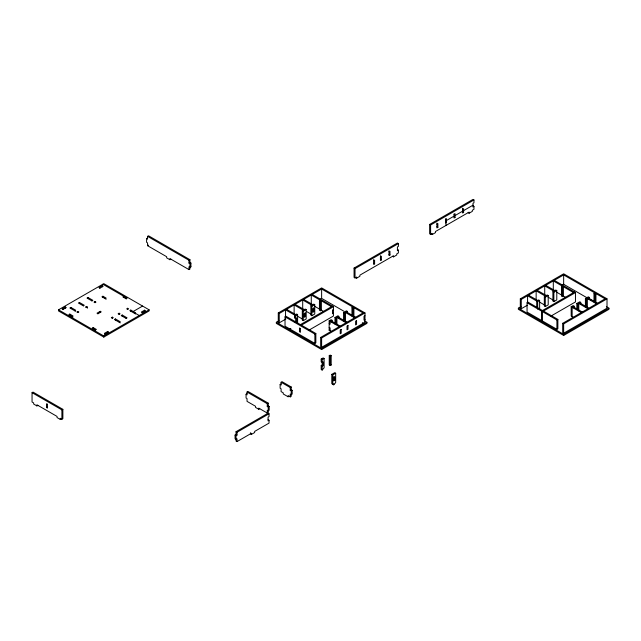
<?xml version="1.0" encoding="UTF-8"?>
<svg xmlns="http://www.w3.org/2000/svg" width="641" height="641" viewBox="0 0 641 641"><rect width="100%" height="100%" fill="white"/><g stroke="black" fill="none" stroke-linecap="round" stroke-linejoin="round"><path stroke-width="0.96" d="M321.197 365.586L321.189 369.504L322.167 370.065L324.106 367.822L324.106 358.487L323.136 357.926L321.189 359.048L321.197 361.845L322.167 362.405L323.136 361.845L323.136 365.578L322.167 366.139L321.197 365.586L322.167 365.025L323.136 365.578M329.154 330.315L329.154 320.837L331.093 319.715L332.062 320.276L332.062 322.143M147.558 236.353L148.528 235.792L189.944 259.701L189.944 262.506L188.975 263.066L188.975 260.262L147.558 236.353L147.558 239.157L146.589 238.596L146.589 242.33L147.558 242.891L147.558 245.695L166.652 256.712L166.652 257.834L169.889 259.701L170.859 259.14M146.589 238.596L147.558 238.035M147.558 245.695L148.528 245.134M58.507 309.819L103.802 283.667L149.105 309.819L149.105 310.941L103.802 337.094L58.507 310.941L58.507 309.819L103.802 335.972L149.105 309.819M62.874 309.539L66.271 307.576L65.302 307.015L62.065 308.882L63.034 309.443M99.756 288.242L103.153 286.279L102.183 285.718L98.954 287.585L99.924 288.146M74.725 310.773L75.694 310.212L70.839 307.416L69.869 307.976L75.694 311.334M83.298 305.821L84.267 305.26L79.42 302.464L78.442 303.025L83.458 305.917M91.871 300.877L92.841 300.317L87.993 297.512L87.016 298.073L92.032 300.966M72.056 316.518L73.026 315.957L69.789 314.09L68.819 314.651L73.026 317.079M68.819 315.773L69.789 315.212L69.789 314.09M105.18 298.658L106.15 298.097L102.921 296.23L101.951 296.791L106.15 299.219M77.841 311.454L76.872 312.015L77.841 312.576L78.811 312.015L77.841 311.454L77.841 312.576M87.384 307.063L86.415 306.502L85.445 307.063L86.415 307.624L87.384 307.063L87.384 308.185M94.988 301.55L94.019 302.111L94.988 302.672L95.958 302.111L94.988 301.55L94.988 302.672M97.817 313.834L101.214 311.871L100.244 311.31L97.007 313.177L97.977 313.737M188.975 260.262L189.944 259.701M126.125 298.794L127.102 298.233L102.832 284.227M189.944 263.627L190.914 263.066L190.914 266.8L189.944 267.361L188.975 266.8L188.975 269.605L189.944 269.044L189.944 263.627L188.975 263.066M95.429 330.011L96.398 329.45L93.169 327.583L92.192 328.144L95.589 330.107M112.295 317.151L111.326 317.712L112.295 318.273L113.265 317.712L112.295 317.151L112.295 318.273M119.09 313.225L118.12 313.786L119.09 314.346L120.059 313.786L119.09 313.225L119.09 314.346M127.663 308.273L126.694 308.834L127.663 309.395L128.633 308.834L127.663 308.273L127.663 309.395M119.29 322.311L120.268 321.75L115.412 318.946L114.443 319.506L120.268 322.872M126.085 318.385L127.062 317.824L122.207 315.027L121.237 315.588L126.253 318.481M134.666 313.433L135.636 312.88L130.78 310.076L129.811 310.637L135.636 313.994M133.208 311.478L142.59 306.061M104.451 334.474L108.658 332.046L107.688 331.485L104.451 333.352L105.42 333.913M142.142 312.712L145.539 310.749L144.57 310.188L141.332 312.063L142.31 312.616M37.875 405.36L36.906 405.921L33.669 404.054L33.669 402.933L32.05 402.003L32.05 392.661L33.02 392.1L62.866 409.327L62.866 418.669L61.897 419.23L60.278 418.293L60.278 419.414L61.248 418.853M47.458 404.359L46.489 403.798L46.489 407.532L47.458 406.971M32.05 392.661L61.897 409.887L62.866 409.327M355.683 277.593L356.652 278.146L356.652 277.032L355.034 277.962L354.064 277.401L354.064 268.058L397.42 243.027L398.39 243.588L398.39 246.392L397.42 246.953L397.42 250.687L398.39 250.126L398.39 252.931L396.771 253.868L396.771 254.99L393.542 256.857L392.564 256.296M431.257 233.957L432.226 234.518L432.226 233.396L430.608 234.334L429.638 233.773L429.638 224.43L472.994 199.399L473.963 199.96L473.963 202.764L472.994 203.325L472.994 207.059L473.963 206.498L473.963 209.303L472.345 210.232L472.345 211.354L469.108 213.221L468.138 212.66M285.822 319.042L279.244 322.84L278.274 322.279L278.274 312.944L321.63 287.913L364.985 312.944L364.985 322.279L321.63 347.31L320.66 346.749L320.66 337.414L364.016 312.383M354.064 268.058L355.034 268.619L398.39 243.588M429.638 224.43L430.608 224.991L473.963 199.96M278.274 312.944L279.244 313.505L322.599 288.466M373.639 260.687L374.608 260.126L374.608 263.86L373.639 264.421L373.639 259.565M380.434 256.761L381.403 256.2L381.403 259.934L380.434 260.494L380.434 255.639M389.007 251.809L389.976 251.248L389.976 254.99L389.007 255.543L389.007 250.687M436.914 224.15L437.883 223.589L437.883 227.331L436.914 227.892L436.914 223.028M445.487 219.198L446.457 218.637L446.457 222.379L445.487 222.94L445.487 219.014M454.06 214.254L455.038 213.693L455.038 217.427L454.06 217.988L454.06 214.062M462.634 209.303L463.611 208.742L463.611 212.475L462.634 213.036L462.634 208.181M446.457 220.512L454.06 216.121M455.038 215.56L462.634 211.169M463.611 210.609L472.994 205.192M285.029 316.838L285.998 316.277L315.845 333.512L315.845 342.855L314.875 343.408L285.029 326.181L285.029 316.838L314.875 334.073L315.845 333.512M364.36 320.804L366.924 322.279L366.924 323.401L321.63 349.553L276.335 323.401L276.335 322.279L278.899 320.804M319.362 299.676L320.981 298.746M356.652 278.146L359.889 276.279L359.889 275.157L393.542 255.735L393.542 256.857M432.226 234.518L435.463 232.651L435.463 231.529L469.108 212.107L469.108 213.221M294.692 321.67L295.661 322.231L296.639 321.67L296.639 317.936L295.661 318.497L294.692 317.936L294.692 315.132L296.639 314.018L297.608 314.579L297.608 322.984M302.296 310.749L305.212 309.066L306.182 309.627L306.182 318.962L303.265 320.644L302.296 320.083L302.296 310.749L303.265 311.31L306.182 309.627M310.869 305.797L313.786 304.114L314.755 304.675L314.755 314.018L311.838 315.692L310.869 315.14L310.869 305.797L311.838 306.358L314.755 304.675M319.442 300.845L320.42 301.406L321.389 300.845L321.389 310.188L320.42 310.749L319.442 310.188L319.442 300.845L320.42 300.284M285.549 319.202L285.549 309.859L295.661 315.692L297.608 314.579M289.884 328.985L290.854 328.424M300.437 324.618L332.471 306.126M301.406 325.179L333.44 306.686L333.44 316.021L309.026 330.115M333.44 309.483L332.471 310.044L332.471 313.778L333.44 313.225M334.979 324.009L334.979 317.471L337.887 315.789L338.857 316.35L338.857 318.216M343.552 320.925L343.552 312.52L346.46 310.837L347.43 311.398L347.43 313.265M351.965 316.069L351.965 307.664L352.935 307.103M332.062 320.276L330.123 321.397L330.123 324.194L329.154 323.633M334.979 317.471L335.948 318.032L338.857 316.35M343.552 312.52L344.521 313.08L347.43 311.398M351.965 307.664L352.935 308.225L353.904 307.664L353.904 317.007M320.66 337.414L321.63 337.975L364.985 312.944M364.985 315.741L364.016 316.301L364.016 320.035L364.985 319.482M276.335 322.279L321.63 348.432L366.924 322.279M247.033 392.028L248.003 391.467L268.226 403.141L268.226 405.945L267.257 406.506L267.257 403.702L247.033 392.028L247.033 394.832L246.064 394.271L246.064 398.005L247.033 398.566L247.033 401.37L255.535 406.274L255.535 407.396L258.764 409.262L259.733 408.702M246.064 394.271L247.033 393.71M281.095 382.26L282.064 381.699L291.206 386.98L291.206 389.784L290.237 390.345L290.237 387.541L281.095 382.26L281.095 385.065L280.125 384.504L280.125 388.238L281.095 388.799L281.095 391.603L283.242 392.837L283.242 393.959L288.097 396.763L289.067 396.202M321.189 359.048L322.167 359.601L324.106 358.487M329.242 355.643L330.211 355.09L331.181 355.643L331.181 364.985L330.211 365.546L329.242 364.985L329.242 355.643L330.211 356.204L331.181 355.643M280.125 384.504L281.095 383.943M290.237 387.541L291.206 386.98M267.257 403.702L268.226 403.141M291.206 390.898L292.176 390.345L292.176 394.079L291.206 394.64L290.237 394.079L290.237 396.883L291.206 396.322L291.206 390.898L290.237 390.345M268.226 407.067L269.196 406.506L269.196 410.24L268.226 410.801L267.257 410.24L267.257 413.044L268.226 412.483L268.226 407.067L267.257 406.506M331.798 374.36L334.706 372.677L335.676 373.238L335.676 382.573L333.737 384.816L331.798 383.695L331.798 374.36L332.767 374.913L335.676 373.238M269.044 413.765L237.01 432.258L237.01 435.063L236.04 435.624L236.04 441.04L237.01 441.601L237.01 438.797L236.04 439.357L235.071 438.797L235.071 435.063L236.04 434.502L236.04 431.697L268.074 413.205L269.044 413.765L269.044 416.57L268.074 417.131L268.074 420.865L269.044 420.304L269.044 423.108L254.645 431.417L254.645 432.539L251.408 434.406L250.439 433.845L250.439 432.723M333.737 377.156L334.706 376.596L334.706 380.337L333.737 380.898L333.737 376.972M237.01 441.601L251.408 433.284L251.408 434.406M527.335 305.244L521.269 308.746L520.3 308.185L520.3 298.842L563.655 273.811L607.011 298.842L607.011 308.185L563.655 333.216L562.686 332.655L562.686 323.32L606.041 298.289M520.3 298.842L521.269 299.403L564.625 274.372M543.432 311.085L557.87 319.418L557.87 328.753L556.901 329.314L527.054 312.087L527.054 302.744L528.024 302.183L542.462 310.524M606.386 306.702L608.95 308.185L608.95 309.307L563.655 335.459L518.353 309.307L518.353 308.185L520.917 306.702M562.021 285.221L563.76 284.219M544.321 296.655L547.23 294.972L548.207 295.533L548.207 304.868L545.291 306.55L544.321 305.989L544.321 296.655L545.291 297.208L548.207 295.533M552.895 291.703L555.803 290.02L556.781 290.581L556.781 299.924L553.864 301.599L552.895 301.038L552.895 291.703L553.864 292.264L556.781 290.581M561.468 286.751L562.437 287.312L563.407 286.751L563.407 296.094L562.437 296.655L561.468 296.094L561.468 286.751L562.437 286.19M527.575 303.233L527.575 295.765L537.687 301.599L539.626 300.477L539.626 308.89M574.488 292.032L541.493 311.085L541.493 320.42M550.923 316.093L575.466 301.927L575.466 292.584L542.462 311.638L542.462 320.981M573.807 317.599L571.179 316.077L571.179 306.735L573.118 305.621L574.088 306.182L574.088 308.049M576.836 309.074L576.836 303.465L579.752 301.791L580.722 302.352L580.722 304.219M585.409 306.927L585.409 298.522L588.326 296.839L589.295 297.4L589.295 299.267M593.983 301.975L593.983 293.57L594.96 293.009M574.088 306.182L572.149 307.295L572.149 316.638M576.836 303.465L577.805 304.026L580.722 302.352M585.409 298.522L586.379 299.083L589.295 297.4M593.983 293.57L594.96 294.131L595.93 293.57L595.93 302.913M527.054 302.744L556.901 319.979L557.87 319.418M562.686 323.32L563.655 323.881L607.011 298.842M518.353 308.185L563.655 334.338L608.95 308.185M472.994 205.937L473.963 206.498M462.634 211.915L463.611 212.475M605.064 298.842L563.655 274.933L563.655 284.275L586.948 297.728M454.06 216.866L455.038 217.427M588.326 297.961L597.46 303.233M588.67 298.722L591.266 300.212M596.491 303.794L587.356 298.522L587.356 307.856M554.273 280.349L575.466 292.584M573.519 292.584L553.303 280.91L553.303 290.253M445.487 221.818L446.457 222.379M579.752 302.913L588.887 308.185M587.917 308.746L578.775 303.465L578.775 310.941M545.699 285.301L554.834 290.581M556.668 292.2L565.939 297.552M553.864 291.142L544.722 285.862L544.722 295.205M436.914 226.77L437.883 227.331M573.118 306.735L582.26 312.015M571.179 306.735L581.283 312.576M537.118 290.253L546.26 295.533M548.047 297.12L553.864 300.477M545.291 296.094L536.148 290.814L536.148 299.219M539.626 300.477L538.656 299.924L536.717 301.038L536.717 307.576M528.545 295.205L537.687 300.477M539.474 302.071L544.457 304.948M397.42 249.565L398.39 250.126M389.007 254.429L389.976 254.99M380.434 259.373L381.403 259.934M373.639 263.299L374.608 263.86M363.046 312.944L321.63 289.027L321.63 298.369L343.953 311.262M346.46 311.959L355.603 317.239M354.633 317.8L345.491 312.52L345.491 321.862L346.917 322.687M362.397 322.655L363.367 323.216M312.247 294.451L333.44 306.686M331.501 306.686L311.278 295.004L311.278 304.347M337.887 316.91L347.029 322.191M346.06 322.752L336.918 317.471L336.918 324.009M303.674 299.395L312.816 304.675M314.675 306.31L319.779 309.258M320.58 309.723L323.008 311.117M311.838 305.236L302.704 299.956L302.704 309.299M331.093 320.837L340.235 326.109M329.154 320.837L339.265 326.67M295.1 304.347L304.235 309.627M306.462 311.47L311.125 314.162M303.265 310.188L294.131 304.908L294.131 314.25M329.154 327.375L330.123 327.928L330.123 330.876M329.154 330.171L331.549 331.557M286.527 309.299L295.661 314.579M297.079 315.957L302.552 319.114M189.944 262.506L190.914 263.066M189.944 266.239L190.914 266.8M188.975 269.605L169.889 258.579L169.889 259.701M330.211 364.425L331.181 364.985M333.737 379.776L334.706 380.337M291.206 389.784L292.176 390.345M126.293 298.89L122.896 296.927L123.865 296.366L123.865 297.488M290.237 396.883L288.097 395.641L288.097 396.763M135.147 313.153L139.233 315.516M268.226 405.945L269.196 406.506M267.257 413.044L258.764 408.141L258.764 409.262M268.074 419.743L269.044 420.304M236.04 431.697L237.01 432.258M236.04 434.502L237.01 435.063M235.071 435.063L236.04 435.624M46.489 407.532L47.458 408.093L47.458 404.167M60.278 419.414L57.041 417.547L57.041 416.426L36.906 404.8L36.906 405.921M294.692 315.132L294.7 317.936M594.96 294.131L594.96 302.536M586.379 299.083L586.379 307.488M577.805 304.026L577.805 309.635M563.655 323.881L563.655 333.216M563.655 334.338L563.655 335.459M562.437 287.312L562.437 296.655M556.901 319.979L556.901 329.314M553.864 292.264L553.864 301.599M545.291 297.208L545.291 306.55M537.687 301.599L537.687 309.074M521.269 299.403L521.269 308.746M445.976 222.659L445.976 225.456M430.608 224.991L430.608 234.334M355.034 268.619L355.034 277.962M352.935 308.225L352.935 316.63M344.521 313.08L344.521 320.556M335.948 318.032L335.948 323.633M333.737 384.816L333.737 383.695L332.767 384.255L332.767 374.913M330.211 356.204L330.211 365.546M322.167 359.601L322.167 365.025M322.167 366.139L322.167 370.065M321.63 337.975L321.63 347.31M321.63 348.432L321.63 349.553M320.42 301.406L320.42 310.749M314.875 334.073L314.875 343.408M311.838 306.358L311.838 315.692M303.265 311.31L303.265 320.644M295.661 315.692L295.661 322.231M279.244 313.505L279.244 322.84M144.57 310.188L144.57 311.31M130.78 310.076L130.78 311.197M122.207 315.027L122.207 316.141M115.412 318.946L115.412 320.067M107.688 331.485L107.688 332.607M103.802 335.972L103.802 337.094M102.921 296.23L102.921 297.352M102.183 285.718L102.183 286.839M100.244 311.31L100.244 312.431M93.169 327.583L93.169 328.705M87.993 297.512L87.993 298.634M86.415 306.502L86.415 307.624M79.42 302.464L79.42 303.586M70.839 307.416L70.839 308.529M65.302 307.015L65.302 308.137M61.897 409.887L61.897 419.23M305.212 312.984L304.235 313.545L304.235 317.287L305.212 316.726L305.212 312.984M313.786 308.041L312.816 308.601L312.816 312.335L313.786 311.774L313.786 308.041M341.204 329.474L340.235 330.035L340.235 333.769L341.204 333.208L341.204 329.474M347.999 325.548L347.029 326.109L347.029 329.843L347.999 329.29L347.999 325.548M356.572 320.596L355.603 321.157L355.603 324.899L356.572 324.338L356.572 320.596M300.437 328.537L299.467 327.976L299.467 331.718L300.437 332.278L300.437 328.537"/></g></svg>
